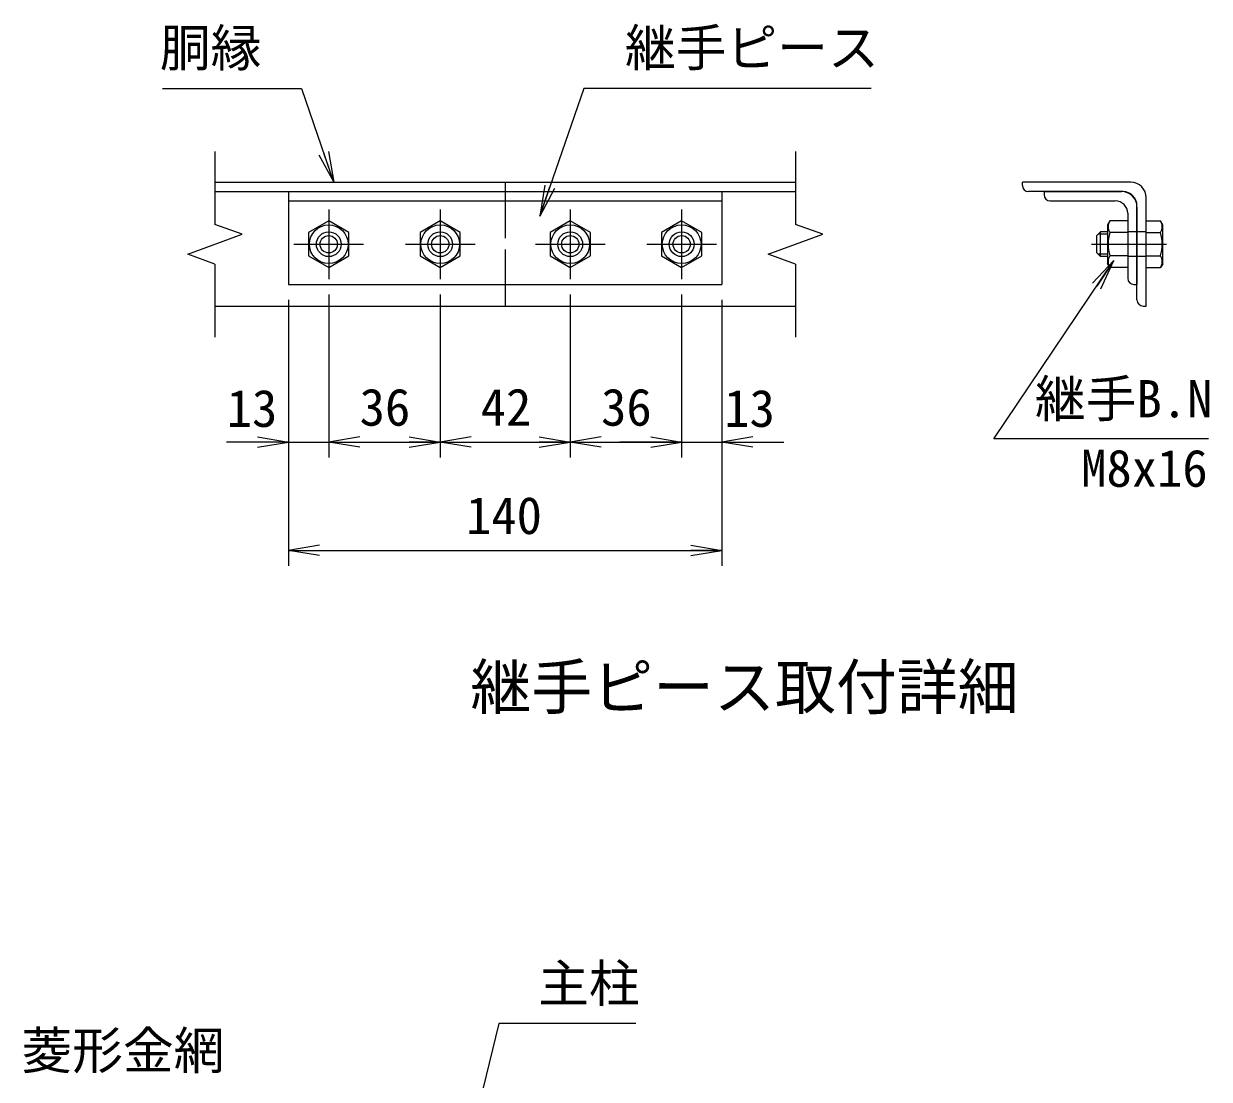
# Model space of a CAD drawing. Units: millimetres, scale not verified, with parts at other scales. Extents: x -4200 to 4200, y -2970 to 2970.
# Drawn here: x 739 to 2270, y -286 to 1078 of the extents above; entities that cross this region are included whole.
import ezdxf
from ezdxf.enums import TextEntityAlignment as Align

# ---------------------------------------------------------------- set-up
doc = ezdxf.new("R2010")
doc.units = ezdxf.units.MM
doc.header["$LTSCALE"] = 10
doc.linetypes.add('DASHED', pattern=[7.5, 6, -1.5])
doc.linetypes.add('USER1', pattern=[50.8, 31.75, -6.35, 6.35, -6.35])
for name, color, linetype, lineweight in [('0-0_D-STR1', 1, 'Continuous', 18), ('0-1_D-BMK', 2, 'USER1', 13), ('0-2_D-STR-DIM', 7, 'Continuous', 13), ('0-3_D-STR3', 3, 'Continuous', 13), ('0-7_D-STR-TXT', 7, 'Continuous', 13), ('0-8_0', 7, 'Continuous', 18)]:
    doc.layers.add(name, color=color, linetype=linetype, lineweight=lineweight)
doc.layers.add('0-9_D-TTL-TXT', color=7, linetype='Continuous')
doc.styles.add('ＭＳ ゴシック', font='')
doc.styles.get('ＭＳ ゴシック').set_extended_font_data('MS Gothic')

# ---------------------------------------------------------------- blocks, each defined once
blk = doc.blocks.new('_Open')
at = {"layer": '0-8_0'}
blk.add_line((-10, 1.667), (0, 0), dxfattribs=at)
blk.add_lwpolyline([(-10, -1.667), (0, 0), (-10, 0)], dxfattribs=at)

msp = doc.modelspace()

# ---------------------------------------------------------------- linework, layer by layer
at = {"layer": '0-0_D-STR1'}
for p, q in [((985.69, 872.81), (1735.69, 872.81)), ((985.69, 860.81), (1735.69, 860.81)), ((1360.69, 872.81), (1360.69, 860.81)), ((2169.05, 872.81), (2029.05, 872.81)), ((2029.05, 868.81), (2029.05, 872.81)), ((2159.05, 860.81), (2037.05, 860.81)), ((2177.05, 720.81), (2177.05, 842.81)), ((2189.05, 712.81), (2189.05, 852.81)), ((1360.69, 740.81), (1360.69, 712.81)), ((985.69, 712.81), (1735.69, 712.81)), ((2185.05, 712.81), (2189.05, 712.81))]:
    msp.add_line(p, q, dxfattribs=at)
at = {"layer": '0-0_D-STR1', "color": 4, "linetype": 'DASHED', "lineweight": 13}
msp.add_line((1360.69, 860.81), (1360.69, 740.81), dxfattribs=at)
at = {"layer": '0-0_D-STR1'}
for centre, radius, start, end in [((2037.05, 868.81), 8, 180, 270), ((2159.05, 842.81), 18, 0, 90), ((2169.05, 852.81), 20, 0, 90), ((2185.05, 720.81), 8, 180, 270)]:
    msp.add_arc(centre, radius, start, end, dxfattribs=at)
at = {"layer": '0-1_D-BMK'}
for p, q in [((1132.69, 837.81), (1132.69, 747.81)), ((1276.69, 837.81), (1276.69, 747.81)), ((1444.69, 837.81), (1444.69, 747.81)), ((1588.69, 837.81), (1588.69, 747.81)), ((1087.69, 792.81), (1177.69, 792.81)), ((1231.69, 792.81), (1321.69, 792.81)), ((1399.69, 792.81), (1489.69, 792.81)), ((1543.69, 792.81), (1633.69, 792.81)), ((2118.25, 792.81), (2215.05, 792.81))]:
    msp.add_line(p, q, dxfattribs=at)
at = {"layer": '0-2_D-STR-DIM'}
for p, q in [((985.69, 912.81), (985.69, 818.46)), ((1735.69, 912.81), (1735.69, 818.46)), ((1770.93, 805.64), (1735.69, 818.46)), ((1700.45, 779.99), (1770.93, 805.64)), ((985.69, 767.16), (985.69, 672.81)), ((1735.69, 767.16), (1700.45, 779.99)), ((1735.69, 767.16), (1735.69, 672.81)), ((1080.69, 720.81), (1080.69, 377.1)), ((1080.69, 720.81), (1080.69, 517.1)), ((1132.69, 727.81), (1132.69, 517.1)), ((1132.69, 727.81), (1132.69, 517.1)), ((1276.69, 727.81), (1276.69, 517.1)), ((1276.69, 727.81), (1276.69, 517.1)), ((1444.69, 727.81), (1444.69, 517.1)), ((1444.69, 727.81), (1444.69, 517.1)), ((1588.69, 727.81), (1588.69, 517.1)), ((1588.69, 727.81), (1588.69, 517.1)), ((1640.69, 720.81), (1640.69, 377.1)), ((1640.69, 720.81), (1640.69, 517.1)), ((1040.69, 537.1), (1000.69, 537.1)), ((1080.69, 537.1), (1132.69, 537.1)), ((1132.69, 537.1), (1276.69, 537.1)), ((1172.69, 537.1), (1212.69, 537.1)), ((1276.69, 537.1), (1444.69, 537.1)), ((1444.69, 537.1), (1588.69, 537.1)), ((1548.69, 537.1), (1508.69, 537.1)), ((1588.69, 537.1), (1640.69, 537.1)), ((1680.69, 537.1), (1720.69, 537.1)), ((1080.69, 397.1), (1640.69, 397.1))]:
    msp.add_line(p, q, dxfattribs=at)
msp.add_lwpolyline([(985.69, 767.16), (950.45, 779.99), (1020.93, 805.64), (985.69, 818.46)], dxfattribs=at)
at = {"layer": '0-3_D-STR3'}
for p, q in [((1080.69, 860.81), (1640.69, 860.81)), ((1080.69, 860.81), (1080.69, 740.81)), ((1640.69, 860.81), (1640.69, 740.81)), ((2057.05, 860.81), (2057.05, 856.81)), ((2057.05, 860.81), (2157.05, 860.81)), ((1080.69, 848.81), (1640.69, 848.81)), ((2065.05, 848.81), (2149.05, 848.81)), ((2165.05, 832.81), (2165.05, 748.81)), ((2177.05, 840.81), (2177.05, 740.81)), ((1132.69, 822.83), (1106.69, 807.82)), ((1158.69, 807.82), (1132.69, 822.83)), ((1276.69, 822.83), (1250.69, 807.82)), ((1302.69, 807.82), (1276.69, 822.83)), ((1444.69, 822.83), (1418.69, 807.82)), ((1470.69, 807.82), (1444.69, 822.83)), ((1588.69, 822.83), (1562.69, 807.82)), ((1614.69, 807.82), (1588.69, 822.83)), ((2139.05, 817.81), (2139.05, 767.81)), ((2165.05, 822.83), (2165.05, 762.79)), ((2189.05, 762.79), (2189.05, 822.83)), ((2189.05, 822.83), (2207.46, 822.83)), ((2210.25, 818.01), (2207.46, 822.83)), ((2210.25, 767.61), (2210.25, 818.01)), ((1106.69, 807.82), (1106.69, 777.8)), ((1158.69, 777.8), (1158.69, 807.82)), ((1250.69, 807.82), (1250.69, 777.8)), ((1302.69, 777.8), (1302.69, 807.82)), ((1418.69, 807.82), (1418.69, 777.8)), ((1470.69, 777.8), (1470.69, 807.82)), ((1562.69, 807.82), (1562.69, 777.8)), ((1614.69, 777.8), (1614.69, 807.82)), ((2125.05, 781.61), (2125.05, 804.01)), ((2139.05, 805.81), (2126.85, 805.81)), ((2139.05, 808.81), (2129.85, 808.81)), ((2165.05, 807.82), (2141.95, 807.82)), ((2189.05, 808.81), (2165.05, 808.81)), ((2189.05, 807.82), (2207.46, 807.82)), ((2129.85, 776.81), (2125.05, 781.61)), ((1106.69, 777.8), (1132.69, 762.79)), ((1132.69, 762.79), (1158.69, 777.8)), ((1250.69, 777.8), (1276.69, 762.79)), ((1276.69, 762.79), (1302.69, 777.8)), ((1418.69, 777.8), (1444.69, 762.79)), ((1444.69, 762.79), (1470.69, 777.8)), ((1562.69, 777.8), (1588.69, 762.79)), ((1588.69, 762.79), (1614.69, 777.8)), ((2139.05, 779.81), (2126.85, 779.81)), ((2139.05, 776.81), (2129.85, 776.81)), ((2165.05, 777.8), (2141.95, 777.8)), ((2189.05, 776.81), (2165.05, 776.81)), ((2189.05, 777.8), (2207.46, 777.8)), ((2210.25, 767.61), (2207.46, 762.79)), ((2189.05, 762.79), (2207.46, 762.79)), ((1080.69, 740.81), (1640.69, 740.81)), ((2173.05, 740.81), (2177.05, 740.81))]:
    msp.add_line(p, q, dxfattribs=at)
for points in [[(2165.05, 822.83), (2141.95, 822.83), (2139.05, 817.81)], [(2129.85, 776.81), (2129.85, 808.81), (2125.05, 804.01)], [(2165.05, 762.79), (2141.95, 762.79), (2139.05, 767.81)]]:
    msp.add_lwpolyline(points, dxfattribs=at)
for centre, radius in [((1132.69, 792.81), 25), ((1276.69, 792.81), 25), ((1444.69, 792.81), 25), ((1588.69, 792.81), 25), ((1132.69, 792.81), 16), ((1132.69, 792.81), 11.2), ((1276.69, 792.81), 16), ((1276.69, 792.81), 11.2), ((1444.69, 792.81), 16), ((1444.69, 792.81), 11.2), ((1588.69, 792.81), 16), ((1588.69, 792.81), 11.2)]:
    msp.add_circle(centre, radius, dxfattribs=at)
for centre, radius, start, end in [((2157.05, 840.81), 20, 0, 90), ((2065.05, 856.81), 8, 180, 270), ((2149.05, 832.81), 16, 0, 90), ((2152.92, 815.33), 13.29, 145.61585, 214.38416), ((2196.5, 815.33), 13.29, 325.61585, 34.38415), ((2189.3, 792.81), 49.68, 162.4121, 197.5879), ((2160.11, 792.81), 49.68, 342.4121, 17.5879), ((2152.92, 770.3), 13.29, 145.61586, 214.38414), ((2196.5, 770.3), 13.29, 325.61585, 34.38415), ((2173.05, 748.81), 8, 180, 270)]:
    msp.add_arc(centre, radius, start, end, dxfattribs=at)
at = {"layer": '0-7_D-STR-TXT'}
for points in [[(917.97, 994.15), (1097.58, 994.15), (1138.46, 874.7)], [(1833.47, 994.15), (1462.24, 994.15), (1405.88, 830.95)], [(2269.32, 541.34), (1992, 541.34), (2146.18, 770.31)], [(1529.65, -214.5), (1352.33, -214.5), (1323.53, -332.54)]]:
    msp.add_lwpolyline(points, dxfattribs=at)

# ---------------------------------------------------------------- block references
at = {"layer": '0-2_D-STR-DIM', "xscale": 4, "yscale": 4}
for p in [(1080.69, 537.1), (1276.69, 537.1), (1444.69, 537.1), (1588.69, 537.1), (1588.69, 537.1), (1640.69, 397.1)]:
    msp.add_blockref('_Open', p, dxfattribs=at)
at = {"layer": '0-2_D-STR-DIM', "xscale": 4, "yscale": 4, "rotation": 180}
for p in [(1132.69, 537.1), (1132.69, 537.1), (1276.69, 537.1), (1444.69, 537.1), (1640.69, 537.1), (1080.69, 397.1)]:
    msp.add_blockref('_Open', p, dxfattribs=at)
at = {"layer": '0-7_D-STR-TXT', "xscale": 4, "yscale": 4}
for p, rotation in [((1139.1, 872.81), 288.89188), ((1405.23, 829.06), 250.94989), ((2147.3, 771.97), 56.0438)]:
    msp.add_blockref('_Open', p, dxfattribs=dict(at, rotation=rotation))

# ---------------------------------------------------------------- texts
at = {"layer": '0-2_D-STR-DIM', "style": 'ＭＳ ゴシック'}
for s, p in [('13', (1000.77, 542.29)), ('36', (1172.57, 543.85)), ('42', (1328.97, 543.85)), ('36', (1484.57, 543.85)), ('13', (1643.69, 542.29)), ('140', (1310.03, 403.85))]:
    msp.add_text(s, height=48.09, dxfattribs=at).set_placement(p, align=Align.BOTTOM_LEFT)
at = {"layer": '0-7_D-STR-TXT', "style": 'ＭＳ ゴシック'}
for s, p in [('胴縁', (914.42, 1008.13)), ('継手ピース', (1515.45, 1008.26)), ('継手B.N', (2045.2, 554.69)), ('M8x16', (2104.84, 464.93)), ('主柱', (1403.25, -200.77)), ('菱形金網', (735.57, -287.53))]:
    msp.add_text(s, height=48.09, dxfattribs=at).set_placement(p, align=Align.BOTTOM_LEFT)
at = {"layer": '0-9_D-TTL-TXT', "style": 'ＭＳ ゴシック'}
msp.add_text('継手ピース取付詳細', height=57.7, dxfattribs=at).set_placement((1315.73, 174.49), align=Align.BOTTOM_LEFT)

doc.saveas('drawing.dxf')
